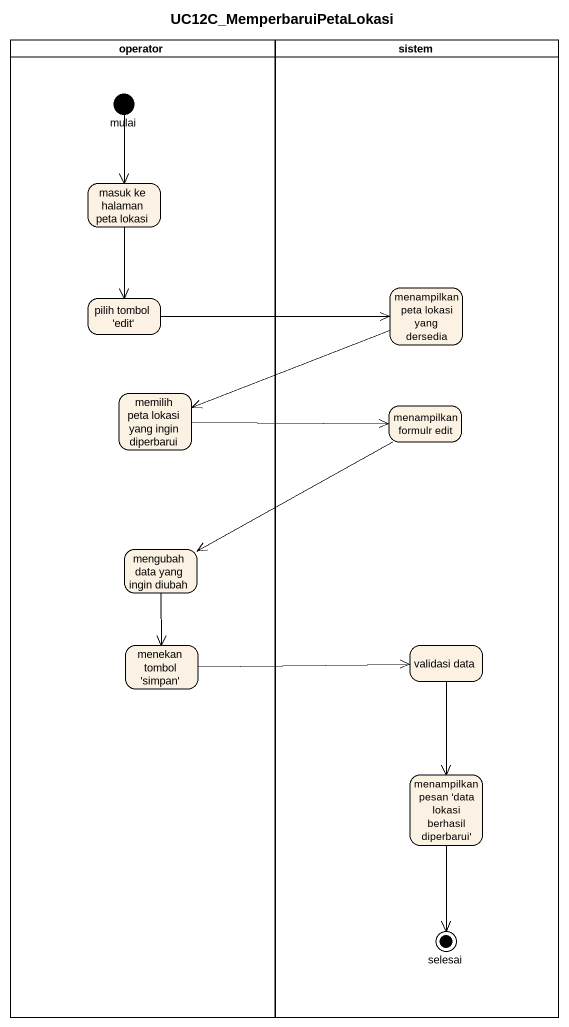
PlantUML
@startuml
title UC12C_MemperbaruiPetaLokasi
hide empty description
state operator <<partition>> {
  state mulai <<start>>
  state "masuk ke halaman peta lokasi" as masuk_ke_halaman_peta_lokasi
  state "pilih tombol 'edit'" as pilih_tombol_edit
  state "memilih peta lokasi yang ingin diperbarui" as memilih_peta_lokasi_yang
  state "mengubah data yang ingin diubah" as mengubah_data_yang_ingin
  state "menekan tombol 'simpan'" as menekan_tombol_simpan
}
state sistem <<partition>> {
  state "menampilkan peta lokasi yang dersedia" as menampilkan_peta_lokasi
  state "menampilkan formulr edit" as menampilkan_formulr_edit
  state "validasi data" as validasi_data
  state "menampilkan pesan 'data lokasi berhasil diperbarui'" as menampilkan_pesan_data
  state selesai <<end>>
}
mulai --> masuk_ke_halaman_peta_lokasi
masuk_ke_halaman_peta_lokasi --> pilih_tombol_edit
pilih_tombol_edit -right-> menampilkan_peta_lokasi
menampilkan_peta_lokasi -left-> memilih_peta_lokasi_yang
memilih_peta_lokasi_yang -right-> menampilkan_formulr_edit
menampilkan_formulr_edit -left-> mengubah_data_yang_ingin
mengubah_data_yang_ingin --> menekan_tombol_simpan
menekan_tombol_simpan -right-> validasi_data
validasi_data --> menampilkan_pesan_data
menampilkan_pesan_data --> selesai
@enduml
